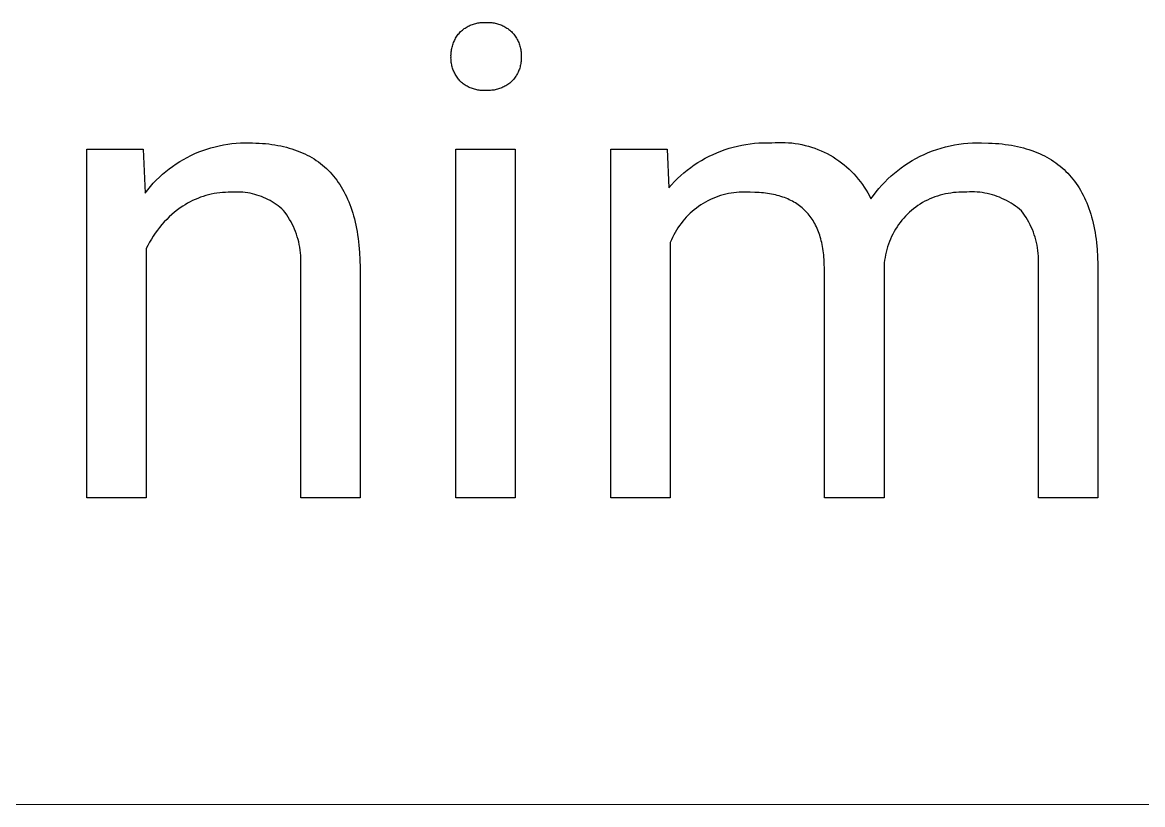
# Model space of a CAD drawing. Header units: millimetres. Extents: x -665 to 1920, y -373 to 1434.
# Drawn here: x 1763.02 to 1807.29, y -156.14 to -125.24 of the extents above; entities that cross this region are included whole.
import ezdxf

# ---------------------------------------------------------------- set-up
doc = ezdxf.new("R2010")
doc.units = ezdxf.units.MM
doc.header["$MEASUREMENT"] = 0
doc.layers.add('Domyślny', color=7, linetype='Continuous', true_color=0x000000)

msp = doc.modelspace()

# ---------------------------------------------------------------- linework, layer by layer
at = {"layer": 'Domyślny'}
for p, q in [((1780.85, -125.299), (1780.893, -125.286)), ((1780.893, -125.286), (1780.937, -125.274)), ((1780.937, -125.274), (1780.982, -125.264)), ((1780.982, -125.264), (1781.027, -125.255)), ((1781.027, -125.255), (1781.072, -125.248)), ((1781.072, -125.248), (1781.117, -125.243)), ((1781.117, -125.243), (1781.163, -125.239)), ((1781.163, -125.239), (1781.208, -125.237)), ((1781.208, -125.237), (1781.254, -125.236)), ((1781.254, -125.236), (1781.3, -125.237)), ((1781.3, -125.237), (1781.345, -125.239)), ((1781.345, -125.239), (1781.391, -125.237)), ((1781.391, -125.237), (1781.437, -125.236)), ((1781.437, -125.236), (1781.483, -125.237)), ((1781.483, -125.237), (1781.528, -125.239)), ((1781.528, -125.239), (1781.574, -125.243)), ((1781.574, -125.243), (1781.62, -125.249)), ((1781.62, -125.249), (1781.665, -125.256)), ((1781.665, -125.256), (1781.71, -125.264)), ((1781.71, -125.264), (1781.755, -125.274)), ((1781.755, -125.274), (1781.799, -125.286)), ((1781.799, -125.286), (1781.843, -125.299)), ((1780.223, -125.744), (1780.251, -125.705)), ((1780.251, -125.705), (1780.281, -125.668)), ((1780.281, -125.668), (1780.312, -125.632)), ((1780.312, -125.632), (1780.344, -125.6)), ((1780.344, -125.6), (1780.378, -125.569)), ((1780.378, -125.569), (1780.412, -125.539)), ((1780.412, -125.539), (1780.448, -125.51)), ((1780.448, -125.51), (1780.484, -125.483)), ((1780.484, -125.483), (1780.522, -125.457)), ((1780.522, -125.457), (1780.56, -125.432)), ((1780.56, -125.432), (1780.599, -125.409)), ((1780.599, -125.409), (1780.639, -125.387)), ((1780.639, -125.387), (1780.68, -125.366)), ((1780.68, -125.366), (1780.722, -125.347)), ((1780.722, -125.347), (1780.764, -125.33)), ((1780.764, -125.33), (1780.806, -125.313)), ((1780.806, -125.313), (1780.85, -125.299)), ((1781.843, -125.299), (1781.886, -125.314)), ((1781.886, -125.314), (1781.929, -125.33)), ((1781.929, -125.33), (1781.972, -125.348)), ((1781.972, -125.348), (1782.013, -125.367)), ((1782.013, -125.367), (1782.054, -125.387)), ((1782.054, -125.387), (1782.094, -125.409)), ((1782.094, -125.409), (1782.134, -125.433)), ((1782.134, -125.433), (1782.173, -125.457)), ((1782.173, -125.457), (1782.21, -125.483)), ((1782.21, -125.483), (1782.247, -125.511)), ((1782.247, -125.511), (1782.283, -125.539)), ((1782.283, -125.539), (1782.318, -125.569)), ((1782.318, -125.569), (1782.352, -125.6)), ((1782.352, -125.6), (1782.385, -125.632)), ((1782.385, -125.632), (1782.416, -125.668)), ((1782.416, -125.668), (1782.446, -125.705)), ((1782.446, -125.705), (1782.475, -125.743)), ((1780.004, -126.217), (1780.017, -126.171)), ((1780.017, -126.171), (1780.03, -126.125)), ((1780.03, -126.125), (1780.046, -126.08)), ((1780.046, -126.08), (1780.063, -126.035)), ((1780.063, -126.035), (1780.081, -125.992)), ((1780.081, -125.992), (1780.101, -125.948)), ((1780.101, -125.948), (1780.123, -125.906)), ((1780.123, -125.906), (1780.146, -125.864)), ((1780.146, -125.864), (1780.17, -125.823)), ((1780.17, -125.823), (1780.196, -125.783)), ((1780.196, -125.783), (1780.223, -125.744)), ((1782.475, -125.743), (1782.502, -125.782)), ((1782.502, -125.782), (1782.528, -125.822)), ((1782.528, -125.822), (1782.553, -125.863)), ((1782.553, -125.863), (1782.576, -125.905)), ((1782.576, -125.905), (1782.598, -125.947)), ((1782.598, -125.947), (1782.618, -125.991)), ((1782.618, -125.991), (1782.637, -126.034)), ((1782.637, -126.034), (1782.654, -126.079)), ((1782.654, -126.079), (1782.67, -126.124)), ((1782.67, -126.124), (1782.684, -126.17)), ((1782.684, -126.17), (1782.697, -126.216)), ((1779.962, -126.547), (1779.964, -126.499)), ((1779.963, -126.594), (1779.962, -126.547)), ((1779.962, -126.639), (1779.963, -126.594)), ((1779.964, -126.499), (1779.966, -126.451)), ((1779.966, -126.451), (1779.971, -126.404)), ((1779.971, -126.404), (1779.977, -126.357)), ((1779.977, -126.357), (1779.984, -126.31)), ((1779.984, -126.31), (1779.993, -126.263)), ((1779.993, -126.263), (1780.004, -126.217)), ((1782.697, -126.216), (1782.708, -126.262)), ((1782.708, -126.262), (1782.717, -126.309)), ((1782.717, -126.309), (1782.725, -126.356)), ((1782.725, -126.356), (1782.731, -126.403)), ((1782.731, -126.403), (1782.735, -126.451)), ((1782.735, -126.451), (1782.738, -126.499)), ((1782.738, -126.499), (1782.739, -126.546)), ((1782.739, -126.546), (1782.739, -126.594)), ((1782.739, -126.594), (1782.74, -126.639)), ((1779.963, -126.684), (1779.962, -126.639)), ((1779.965, -126.729), (1779.963, -126.684)), ((1779.969, -126.774), (1779.965, -126.729)), ((1779.974, -126.819), (1779.969, -126.774)), ((1779.981, -126.863), (1779.974, -126.819)), ((1779.99, -126.908), (1779.981, -126.863)), ((1779.999, -126.952), (1779.99, -126.908)), ((1780.011, -126.995), (1779.999, -126.952)), ((1780.023, -127.039), (1780.011, -126.995)), ((1780.037, -127.081), (1780.023, -127.039)), ((1782.677, -127.039), (1782.663, -127.082)), ((1782.69, -126.996), (1782.677, -127.039)), ((1782.702, -126.952), (1782.69, -126.996)), ((1782.712, -126.908), (1782.702, -126.952)), ((1782.72, -126.864), (1782.712, -126.908)), ((1782.727, -126.819), (1782.72, -126.864)), ((1782.732, -126.775), (1782.727, -126.819)), ((1782.736, -126.73), (1782.732, -126.775)), ((1782.739, -126.684), (1782.736, -126.73)), ((1782.74, -126.639), (1782.739, -126.684)), ((1780.053, -127.124), (1780.037, -127.081)), ((1780.07, -127.165), (1780.053, -127.124)), ((1780.088, -127.206), (1780.07, -127.165)), ((1780.108, -127.247), (1780.088, -127.206)), ((1780.129, -127.287), (1780.108, -127.247)), ((1780.151, -127.326), (1780.129, -127.287)), ((1780.175, -127.364), (1780.151, -127.326)), ((1780.2, -127.402), (1780.175, -127.364)), ((1780.226, -127.439), (1780.2, -127.402)), ((1780.253, -127.474), (1780.226, -127.439)), ((1780.282, -127.509), (1780.253, -127.474)), ((1782.444, -127.475), (1782.415, -127.509)), ((1782.471, -127.439), (1782.444, -127.475)), ((1782.498, -127.402), (1782.471, -127.439)), ((1782.523, -127.365), (1782.498, -127.402)), ((1782.547, -127.327), (1782.523, -127.365)), ((1782.57, -127.288), (1782.547, -127.327)), ((1782.591, -127.248), (1782.57, -127.288)), ((1782.611, -127.207), (1782.591, -127.248)), ((1782.63, -127.166), (1782.611, -127.207)), ((1782.647, -127.125), (1782.63, -127.166)), ((1782.663, -127.082), (1782.647, -127.125)), ((1780.312, -127.543), (1780.282, -127.509)), ((1780.344, -127.574), (1780.312, -127.543)), ((1780.378, -127.604), (1780.344, -127.574)), ((1780.413, -127.633), (1780.378, -127.604)), ((1780.449, -127.661), (1780.413, -127.633)), ((1780.486, -127.688), (1780.449, -127.661)), ((1780.524, -127.713), (1780.486, -127.688)), ((1780.562, -127.737), (1780.524, -127.713)), ((1780.602, -127.759), (1780.562, -127.737)), ((1780.642, -127.781), (1780.602, -127.759)), ((1780.683, -127.801), (1780.642, -127.781)), ((1780.724, -127.819), (1780.683, -127.801)), ((1780.766, -127.836), (1780.724, -127.819)), ((1780.809, -127.852), (1780.766, -127.836)), ((1780.852, -127.866), (1780.809, -127.852)), ((1780.896, -127.879), (1780.852, -127.866)), ((1780.94, -127.89), (1780.896, -127.879)), ((1780.984, -127.9), (1780.94, -127.89)), ((1781.029, -127.908), (1780.984, -127.9)), ((1781.073, -127.914), (1781.029, -127.908)), ((1781.119, -127.92), (1781.073, -127.914)), ((1781.164, -127.923), (1781.119, -127.92)), ((1781.209, -127.925), (1781.164, -127.923)), ((1781.255, -127.926), (1781.209, -127.925)), ((1781.3, -127.925), (1781.255, -127.926)), ((1781.345, -127.922), (1781.3, -127.925)), ((1781.391, -127.925), (1781.345, -127.922)), ((1781.436, -127.926), (1781.391, -127.925)), ((1781.482, -127.925), (1781.436, -127.926)), ((1781.527, -127.923), (1781.482, -127.925)), ((1781.573, -127.919), (1781.527, -127.923)), ((1781.618, -127.914), (1781.573, -127.919)), ((1781.663, -127.907), (1781.618, -127.914)), ((1781.708, -127.899), (1781.663, -127.907)), ((1781.753, -127.889), (1781.708, -127.899)), ((1781.797, -127.878), (1781.753, -127.889)), ((1781.841, -127.865), (1781.797, -127.878)), ((1781.884, -127.851), (1781.841, -127.865)), ((1781.927, -127.836), (1781.884, -127.851)), ((1781.969, -127.819), (1781.927, -127.836)), ((1782.011, -127.8), (1781.969, -127.819)), ((1782.052, -127.78), (1782.011, -127.8)), ((1782.092, -127.759), (1782.052, -127.78)), ((1782.132, -127.736), (1782.092, -127.759)), ((1782.17, -127.712), (1782.132, -127.736)), ((1782.208, -127.687), (1782.17, -127.712)), ((1782.246, -127.661), (1782.208, -127.687)), ((1782.282, -127.633), (1782.246, -127.661)), ((1782.317, -127.604), (1782.282, -127.633)), ((1782.351, -127.574), (1782.317, -127.604)), ((1782.385, -127.543), (1782.351, -127.574)), ((1782.415, -127.509), (1782.385, -127.543)), ((1770.475, -130.189), (1770.638, -130.145)), ((1770.638, -130.145), (1770.803, -130.106)), ((1770.803, -130.106), (1770.969, -130.073)), ((1770.969, -130.073), (1771.136, -130.046)), ((1771.136, -130.046), (1771.304, -130.025)), ((1771.304, -130.025), (1771.472, -130.009)), ((1771.472, -130.009), (1771.641, -129.998)), ((1771.641, -129.998), (1771.81, -129.994)), ((1771.81, -129.994), (1771.979, -129.995)), ((1771.979, -129.995), (1772.114, -129.996)), ((1772.114, -129.996), (1772.247, -130)), ((1772.247, -130), (1772.378, -130.006)), ((1772.378, -130.006), (1772.506, -130.014)), ((1772.506, -130.014), (1772.633, -130.025)), ((1772.633, -130.025), (1772.757, -130.039)), ((1772.757, -130.039), (1772.879, -130.054)), ((1772.879, -130.054), (1773, -130.072)), ((1773, -130.072), (1773.118, -130.093)), ((1773.118, -130.093), (1773.234, -130.115)), ((1773.234, -130.115), (1773.347, -130.141)), ((1773.347, -130.141), (1773.459, -130.168)), ((1791.119, -130.162), (1791.284, -130.121)), ((1791.284, -130.121), (1791.451, -130.085)), ((1791.451, -130.085), (1791.618, -130.055)), ((1791.618, -130.055), (1791.787, -130.031)), ((1791.787, -130.031), (1791.956, -130.012)), ((1791.956, -130.012), (1792.126, -129.999)), ((1792.126, -129.999), (1792.297, -129.992)), ((1792.297, -129.992), (1792.467, -129.991)), ((1792.467, -129.991), (1792.637, -129.995)), ((1792.637, -129.995), (1792.77, -129.985)), ((1792.77, -129.985), (1792.903, -129.978)), ((1792.903, -129.978), (1793.036, -129.977)), ((1793.036, -129.977), (1793.169, -129.98)), ((1793.169, -129.98), (1793.302, -129.987)), ((1793.302, -129.987), (1793.435, -129.999)), ((1793.435, -129.999), (1793.567, -130.016)), ((1793.567, -130.016), (1793.699, -130.036)), ((1793.699, -130.036), (1793.829, -130.062)), ((1793.829, -130.062), (1793.959, -130.092)), ((1793.959, -130.092), (1794.088, -130.126)), ((1794.088, -130.126), (1794.215, -130.164)), ((1799.335, -130.202), (1799.508, -130.155)), ((1799.508, -130.155), (1799.683, -130.114)), ((1799.683, -130.114), (1799.859, -130.078)), ((1799.859, -130.078), (1800.036, -130.049)), ((1800.036, -130.049), (1800.214, -130.026)), ((1800.214, -130.026), (1800.393, -130.009)), ((1800.393, -130.009), (1800.572, -129.998)), ((1800.572, -129.998), (1800.752, -129.994)), ((1800.752, -129.994), (1800.931, -129.995)), ((1800.931, -129.995), (1801.209, -130)), ((1801.209, -130), (1801.345, -130.006)), ((1801.345, -130.006), (1801.478, -130.014)), ((1801.478, -130.014), (1801.61, -130.024)), ((1801.61, -130.024), (1801.739, -130.037)), ((1801.739, -130.037), (1801.866, -130.053)), ((1801.866, -130.053), (1801.991, -130.07)), ((1801.991, -130.07), (1802.114, -130.09)), ((1802.114, -130.09), (1802.234, -130.112)), ((1802.234, -130.112), (1802.352, -130.137)), ((1802.352, -130.137), (1802.469, -130.164)), ((1765.576, -144.019), (1765.576, -130.239)), ((1765.576, -130.239), (1767.795, -130.239)), ((1767.795, -130.239), (1767.871, -131.981)), ((1769.386, -130.649), (1769.534, -130.567)), ((1769.534, -130.567), (1769.685, -130.491)), ((1769.685, -130.491), (1769.839, -130.42)), ((1769.839, -130.42), (1769.995, -130.354)), ((1769.995, -130.354), (1770.153, -130.294)), ((1770.153, -130.294), (1770.313, -130.239)), ((1770.313, -130.239), (1770.475, -130.189)), ((1773.459, -130.168), (1773.569, -130.198)), ((1773.569, -130.198), (1773.676, -130.231)), ((1773.676, -130.231), (1773.782, -130.266)), ((1773.782, -130.266), (1773.885, -130.303)), ((1773.885, -130.303), (1773.986, -130.343)), ((1773.986, -130.343), (1774.085, -130.385)), ((1774.085, -130.385), (1774.182, -130.429)), ((1774.182, -130.429), (1774.277, -130.476)), ((1774.277, -130.476), (1774.37, -130.526)), ((1774.37, -130.526), (1774.461, -130.577)), ((1774.461, -130.577), (1774.549, -130.631)), ((1780.153, -144.019), (1780.153, -130.239)), ((1780.153, -130.239), (1782.501, -130.239)), ((1782.501, -130.239), (1782.501, -144.019)), ((1786.283, -144.019), (1786.283, -130.239)), ((1786.283, -130.239), (1788.503, -130.239)), ((1788.503, -130.239), (1788.566, -131.777)), ((1790.013, -130.602), (1790.164, -130.523)), ((1790.164, -130.523), (1790.318, -130.45)), ((1790.318, -130.45), (1790.474, -130.382)), ((1790.474, -130.382), (1790.632, -130.319)), ((1790.632, -130.319), (1790.792, -130.261)), ((1790.792, -130.261), (1790.955, -130.209)), ((1790.955, -130.209), (1791.119, -130.162)), ((1794.215, -130.164), (1794.342, -130.207)), ((1794.342, -130.207), (1794.466, -130.254)), ((1794.466, -130.254), (1794.589, -130.305)), ((1794.589, -130.305), (1794.71, -130.361)), ((1794.71, -130.361), (1794.829, -130.42)), ((1794.829, -130.42), (1794.946, -130.484)), ((1794.946, -130.484), (1795.061, -130.551)), ((1795.061, -130.551), (1795.174, -130.623)), ((1798.338, -130.606), (1798.498, -130.524)), ((1798.498, -130.524), (1798.661, -130.449)), ((1798.661, -130.449), (1798.826, -130.378)), ((1798.826, -130.378), (1798.994, -130.314)), ((1798.994, -130.314), (1799.163, -130.255)), ((1799.163, -130.255), (1799.335, -130.202)), ((1802.469, -130.164), (1802.583, -130.193)), ((1802.583, -130.193), (1802.695, -130.225)), ((1802.695, -130.225), (1802.804, -130.259)), ((1802.804, -130.259), (1802.912, -130.295)), ((1802.912, -130.295), (1803.017, -130.334)), ((1803.017, -130.334), (1803.12, -130.375)), ((1803.12, -130.375), (1803.221, -130.418)), ((1803.221, -130.418), (1803.32, -130.464)), ((1803.32, -130.464), (1803.417, -130.512)), ((1803.417, -130.512), (1803.511, -130.562)), ((1803.511, -130.562), (1803.604, -130.615)), ((1768.69, -131.128), (1768.822, -131.023)), ((1768.822, -131.023), (1768.958, -130.922)), ((1768.958, -130.922), (1769.098, -130.826)), ((1769.098, -130.826), (1769.24, -130.735)), ((1769.24, -130.735), (1769.386, -130.649)), ((1774.549, -130.631), (1774.636, -130.688)), ((1774.636, -130.688), (1774.72, -130.747)), ((1774.72, -130.747), (1774.802, -130.808)), ((1774.802, -130.808), (1774.882, -130.872)), ((1774.882, -130.872), (1774.96, -130.938)), ((1774.96, -130.938), (1775.036, -131.007)), ((1775.036, -131.007), (1775.11, -131.077)), ((1789.301, -131.069), (1789.437, -130.966)), ((1789.437, -130.966), (1789.576, -130.868)), ((1789.576, -130.868), (1789.719, -130.774)), ((1789.719, -130.774), (1789.864, -130.686)), ((1789.864, -130.686), (1790.013, -130.602)), ((1795.174, -130.623), (1795.284, -130.698)), ((1795.284, -130.698), (1795.391, -130.777)), ((1795.391, -130.777), (1795.496, -130.859)), ((1795.496, -130.859), (1795.597, -130.945)), ((1795.597, -130.945), (1795.696, -131.034)), ((1795.696, -131.034), (1795.792, -131.127)), ((1797.618, -131.081), (1797.756, -130.976)), ((1797.756, -130.976), (1797.896, -130.877)), ((1797.896, -130.877), (1798.041, -130.781)), ((1798.041, -130.781), (1798.188, -130.691)), ((1798.188, -130.691), (1798.338, -130.606)), ((1803.604, -130.615), (1803.694, -130.67)), ((1803.694, -130.67), (1803.782, -130.727)), ((1803.782, -130.727), (1803.868, -130.787)), ((1803.868, -130.787), (1803.951, -130.849)), ((1803.951, -130.849), (1804.033, -130.914)), ((1804.033, -130.914), (1804.112, -130.98)), ((1804.112, -130.98), (1804.189, -131.049)), ((1768.197, -131.591), (1768.314, -131.469)), ((1768.314, -131.469), (1768.436, -131.351)), ((1768.436, -131.351), (1768.561, -131.237)), ((1768.561, -131.237), (1768.69, -131.128)), ((1775.11, -131.077), (1775.182, -131.151)), ((1775.182, -131.151), (1775.251, -131.227)), ((1775.251, -131.227), (1775.319, -131.305)), ((1775.319, -131.305), (1775.384, -131.385)), ((1775.384, -131.385), (1775.448, -131.468)), ((1775.448, -131.468), (1775.509, -131.554)), ((1788.795, -131.524), (1788.916, -131.404)), ((1788.916, -131.404), (1789.04, -131.288)), ((1789.04, -131.288), (1789.169, -131.176)), ((1789.169, -131.176), (1789.301, -131.069)), ((1795.792, -131.127), (1795.884, -131.223)), ((1795.884, -131.223), (1795.974, -131.321)), ((1795.974, -131.321), (1796.059, -131.423)), ((1796.059, -131.423), (1796.142, -131.528)), ((1797.105, -131.543), (1797.227, -131.421)), ((1797.227, -131.421), (1797.354, -131.303)), ((1797.354, -131.303), (1797.484, -131.19)), ((1797.484, -131.19), (1797.618, -131.081)), ((1804.189, -131.049), (1804.264, -131.121)), ((1804.264, -131.121), (1804.337, -131.195)), ((1804.337, -131.195), (1804.408, -131.271)), ((1804.408, -131.271), (1804.476, -131.349)), ((1804.476, -131.349), (1804.543, -131.43)), ((1804.543, -131.43), (1804.607, -131.513)), ((1767.871, -131.981), (1767.976, -131.847)), ((1767.976, -131.847), (1768.084, -131.717)), ((1768.084, -131.717), (1768.197, -131.591)), ((1775.509, -131.554), (1775.568, -131.641)), ((1775.568, -131.641), (1775.625, -131.732)), ((1775.625, -131.732), (1775.68, -131.824)), ((1775.68, -131.824), (1775.733, -131.919)), ((1775.733, -131.919), (1775.783, -132.017)), ((1788.566, -131.777), (1788.678, -131.649)), ((1788.678, -131.649), (1788.795, -131.524)), ((1796.142, -131.528), (1796.22, -131.635)), ((1796.22, -131.635), (1796.295, -131.746)), ((1796.295, -131.746), (1796.366, -131.858)), ((1796.366, -131.858), (1796.434, -131.973)), ((1796.763, -131.932), (1796.872, -131.798)), ((1796.872, -131.798), (1796.986, -131.669)), ((1796.986, -131.669), (1797.105, -131.543)), ((1804.607, -131.513), (1804.669, -131.599)), ((1804.669, -131.599), (1804.729, -131.687)), ((1804.729, -131.687), (1804.786, -131.777)), ((1804.786, -131.777), (1804.842, -131.869)), ((1804.842, -131.869), (1804.895, -131.964)), ((1769.648, -132.327), (1769.55, -132.38)), ((1769.749, -132.276), (1769.648, -132.327)), ((1769.851, -132.23), (1769.749, -132.276)), ((1769.954, -132.186), (1769.851, -132.23)), ((1770.059, -132.146), (1769.954, -132.186)), ((1770.165, -132.11), (1770.059, -132.146)), ((1770.273, -132.077), (1770.165, -132.11)), ((1770.381, -132.048), (1770.273, -132.077)), ((1770.49, -132.022), (1770.381, -132.048)), ((1770.6, -132), (1770.49, -132.022)), ((1770.711, -131.982), (1770.6, -132)), ((1770.823, -131.967), (1770.711, -131.982)), ((1770.934, -131.957), (1770.823, -131.967)), ((1771.046, -131.949), (1770.934, -131.957)), ((1771.158, -131.946), (1771.046, -131.949)), ((1771.271, -131.946), (1771.158, -131.946)), ((1771.364, -131.94), (1771.271, -131.946)), ((1771.458, -131.937), (1771.364, -131.94)), ((1771.552, -131.937), (1771.458, -131.937)), ((1771.646, -131.941), (1771.552, -131.937)), ((1771.74, -131.947), (1771.646, -131.941)), ((1771.834, -131.957), (1771.74, -131.947)), ((1771.927, -131.971), (1771.834, -131.957)), ((1772.019, -131.987), (1771.927, -131.971)), ((1772.111, -132.007), (1772.019, -131.987)), ((1772.203, -132.03), (1772.111, -132.007)), ((1772.293, -132.056), (1772.203, -132.03)), ((1772.382, -132.085), (1772.293, -132.056)), ((1772.471, -132.117), (1772.382, -132.085)), ((1772.558, -132.152), (1772.471, -132.117)), ((1772.644, -132.191), (1772.558, -132.152)), ((1772.728, -132.232), (1772.644, -132.191)), ((1772.811, -132.276), (1772.728, -132.232)), ((1772.893, -132.323), (1772.811, -132.276)), ((1772.972, -132.373), (1772.893, -132.323)), ((1775.783, -132.017), (1775.832, -132.116)), ((1775.832, -132.116), (1775.878, -132.219)), ((1775.878, -132.219), (1775.923, -132.323)), ((1775.923, -132.323), (1775.965, -132.43)), ((1790.022, -132.334), (1789.929, -132.388)), ((1790.117, -132.283), (1790.022, -132.334)), ((1790.214, -132.236), (1790.117, -132.283)), ((1790.313, -132.192), (1790.214, -132.236)), ((1790.412, -132.151), (1790.313, -132.192)), ((1790.514, -132.113), (1790.412, -132.151)), ((1790.616, -132.08), (1790.514, -132.113)), ((1790.719, -132.049), (1790.616, -132.08)), ((1790.824, -132.022), (1790.719, -132.049)), ((1790.929, -131.999), (1790.824, -132.022)), ((1791.035, -131.98), (1790.929, -131.999)), ((1791.142, -131.964), (1791.035, -131.98)), ((1791.249, -131.952), (1791.142, -131.964)), ((1791.357, -131.943), (1791.249, -131.952)), ((1791.464, -131.938), (1791.357, -131.943)), ((1791.572, -131.937), (1791.464, -131.938)), ((1791.68, -131.94), (1791.572, -131.937)), ((1791.788, -131.946), (1791.68, -131.94)), ((1791.968, -131.949), (1791.788, -131.946)), ((1792.056, -131.953), (1791.968, -131.949)), ((1792.142, -131.958), (1792.056, -131.953)), ((1792.228, -131.965), (1792.142, -131.958)), ((1792.311, -131.973), (1792.228, -131.965)), ((1792.394, -131.982), (1792.311, -131.973)), ((1792.474, -131.993), (1792.394, -131.982)), ((1792.554, -132.006), (1792.474, -131.993)), ((1792.632, -132.02), (1792.554, -132.006)), ((1792.708, -132.035), (1792.632, -132.02)), ((1792.783, -132.052), (1792.708, -132.035)), ((1792.857, -132.071), (1792.783, -132.052)), ((1792.929, -132.091), (1792.857, -132.071)), ((1793, -132.112), (1792.929, -132.091)), ((1793.07, -132.135), (1793, -132.112)), ((1793.138, -132.159), (1793.07, -132.135)), ((1793.204, -132.185), (1793.138, -132.159)), ((1793.269, -132.212), (1793.204, -132.185)), ((1793.333, -132.241), (1793.269, -132.212)), ((1793.395, -132.271), (1793.333, -132.241)), ((1793.456, -132.302), (1793.395, -132.271)), ((1793.515, -132.336), (1793.456, -132.302)), ((1793.573, -132.37), (1793.515, -132.336)), ((1796.434, -131.973), (1796.497, -132.09)), ((1796.497, -132.09), (1796.557, -132.209)), ((1796.557, -132.209), (1796.657, -132.069)), ((1796.657, -132.069), (1796.763, -131.932)), ((1798.6, -132.356), (1798.508, -132.411)), ((1798.694, -132.304), (1798.6, -132.356)), ((1798.79, -132.255), (1798.694, -132.304)), ((1798.887, -132.21), (1798.79, -132.255)), ((1798.986, -132.168), (1798.887, -132.21)), ((1799.087, -132.13), (1798.986, -132.168)), ((1799.188, -132.095), (1799.087, -132.13)), ((1799.291, -132.064), (1799.188, -132.095)), ((1799.395, -132.036), (1799.291, -132.064)), ((1799.5, -132.012), (1799.395, -132.036)), ((1799.605, -131.991), (1799.5, -132.012)), ((1799.711, -131.975), (1799.605, -131.991)), ((1799.818, -131.961), (1799.711, -131.975)), ((1799.925, -131.952), (1799.818, -131.961)), ((1800.032, -131.946), (1799.925, -131.952)), ((1800.14, -131.945), (1800.032, -131.946)), ((1800.247, -131.946), (1800.14, -131.945)), ((1800.349, -131.938), (1800.247, -131.946)), ((1800.45, -131.933), (1800.349, -131.938)), ((1800.552, -131.932), (1800.45, -131.933)), ((1800.654, -131.934), (1800.552, -131.932)), ((1800.756, -131.939), (1800.654, -131.934)), ((1800.857, -131.948), (1800.756, -131.939)), ((1800.958, -131.961), (1800.857, -131.948)), ((1801.058, -131.977), (1800.958, -131.961)), ((1801.158, -131.997), (1801.058, -131.977)), ((1801.257, -132.02), (1801.158, -131.997)), ((1801.356, -132.046), (1801.257, -132.02)), ((1801.453, -132.076), (1801.356, -132.046)), ((1801.549, -132.109), (1801.453, -132.076)), ((1801.644, -132.146), (1801.549, -132.109)), ((1801.738, -132.186), (1801.644, -132.146)), ((1801.83, -132.228), (1801.738, -132.186)), ((1801.921, -132.275), (1801.83, -132.228)), ((1802.01, -132.324), (1801.921, -132.275)), ((1802.097, -132.376), (1802.01, -132.324)), ((1804.895, -131.964), (1804.946, -132.061)), ((1804.946, -132.061), (1804.995, -132.161)), ((1804.995, -132.161), (1805.042, -132.263)), ((1805.042, -132.263), (1805.087, -132.367)), ((1805.087, -132.367), (1805.129, -132.474)), ((1769.041, -132.732), (1768.933, -132.823)), ((1769.152, -132.644), (1769.041, -132.732)), ((1769.265, -132.56), (1769.152, -132.644)), ((1769.358, -132.497), (1769.265, -132.56)), ((1769.453, -132.437), (1769.358, -132.497)), ((1769.55, -132.38), (1769.453, -132.437)), ((1773.05, -132.425), (1772.972, -132.373)), ((1773.127, -132.481), (1773.05, -132.425)), ((1773.201, -132.539), (1773.127, -132.481)), ((1773.273, -132.599), (1773.201, -132.539)), ((1773.343, -132.662), (1773.273, -132.599)), ((1773.408, -132.747), (1773.343, -132.662)), ((1773.47, -132.835), (1773.408, -132.747)), ((1775.965, -132.43), (1776.005, -132.54)), ((1776.005, -132.54), (1776.043, -132.651)), ((1776.043, -132.651), (1776.079, -132.766)), ((1776.079, -132.766), (1776.113, -132.882)), ((1789.413, -132.777), (1789.336, -132.852)), ((1789.494, -132.705), (1789.413, -132.777)), ((1789.576, -132.636), (1789.494, -132.705)), ((1789.661, -132.569), (1789.576, -132.636)), ((1789.748, -132.506), (1789.661, -132.569)), ((1789.838, -132.446), (1789.748, -132.506)), ((1789.929, -132.388), (1789.838, -132.446)), ((1793.63, -132.406), (1793.573, -132.37)), ((1793.685, -132.444), (1793.63, -132.406)), ((1793.739, -132.483), (1793.685, -132.444)), ((1793.791, -132.523), (1793.739, -132.483)), ((1793.842, -132.565), (1793.791, -132.523)), ((1793.891, -132.609), (1793.842, -132.565)), ((1793.939, -132.654), (1793.891, -132.609)), ((1793.985, -132.7), (1793.939, -132.654)), ((1794.03, -132.748), (1793.985, -132.7)), ((1794.074, -132.797), (1794.03, -132.748)), ((1794.116, -132.848), (1794.074, -132.797)), ((1798, -132.808), (1797.925, -132.887)), ((1798.078, -132.732), (1798, -132.808)), ((1798.159, -132.662), (1798.078, -132.732)), ((1798.243, -132.595), (1798.159, -132.662)), ((1798.329, -132.53), (1798.243, -132.595)), ((1798.417, -132.469), (1798.329, -132.53)), ((1798.508, -132.411), (1798.417, -132.469)), ((1802.183, -132.431), (1802.097, -132.376)), ((1802.266, -132.489), (1802.183, -132.431)), ((1802.348, -132.551), (1802.266, -132.489)), ((1802.427, -132.614), (1802.348, -132.551)), ((1802.504, -132.681), (1802.427, -132.614)), ((1802.569, -132.767), (1802.504, -132.681)), ((1802.631, -132.855), (1802.569, -132.767)), ((1805.129, -132.474), (1805.17, -132.583)), ((1805.17, -132.583), (1805.208, -132.694)), ((1805.208, -132.694), (1805.244, -132.808)), ((1805.244, -132.808), (1805.277, -132.923)), ((1768.536, -133.225), (1768.445, -133.333)), ((1768.63, -133.12), (1768.536, -133.225)), ((1768.728, -133.017), (1768.63, -133.12)), ((1768.829, -132.919), (1768.728, -133.017)), ((1768.933, -132.823), (1768.829, -132.919)), ((1773.529, -132.925), (1773.47, -132.835)), ((1773.586, -133.016), (1773.529, -132.925)), ((1773.639, -133.11), (1773.586, -133.016)), ((1773.689, -133.205), (1773.639, -133.11)), ((1773.735, -133.302), (1773.689, -133.205)), ((1776.113, -132.882), (1776.144, -133.001)), ((1776.144, -133.001), (1776.174, -133.123)), ((1776.174, -133.123), (1776.202, -133.247)), ((1776.202, -133.247), (1776.227, -133.373)), ((1789.052, -133.176), (1788.988, -133.263)), ((1789.119, -133.092), (1789.052, -133.176)), ((1789.188, -133.009), (1789.119, -133.092)), ((1789.261, -132.929), (1789.188, -133.009)), ((1789.336, -132.852), (1789.261, -132.929)), ((1794.157, -132.9), (1794.116, -132.848)), ((1794.196, -132.954), (1794.157, -132.9)), ((1794.234, -133.009), (1794.196, -132.954)), ((1794.271, -133.066), (1794.234, -133.009)), ((1794.306, -133.124), (1794.271, -133.066)), ((1794.34, -133.183), (1794.306, -133.124)), ((1794.372, -133.244), (1794.34, -133.183)), ((1794.402, -133.307), (1794.372, -133.244)), ((1797.651, -133.225), (1797.59, -133.315)), ((1797.715, -133.137), (1797.651, -133.225)), ((1797.782, -133.051), (1797.715, -133.137)), ((1797.852, -132.968), (1797.782, -133.051)), ((1797.925, -132.887), (1797.852, -132.968)), ((1802.691, -132.945), (1802.631, -132.855)), ((1802.747, -133.037), (1802.691, -132.945)), ((1802.8, -133.131), (1802.747, -133.037)), ((1802.849, -133.226), (1802.8, -133.131)), ((1802.896, -133.323), (1802.849, -133.226)), ((1805.277, -132.923), (1805.309, -133.042)), ((1805.309, -133.042), (1805.339, -133.162)), ((1805.339, -133.162), (1805.366, -133.285)), ((1768.196, -133.676), (1768.121, -133.796)), ((1768.275, -133.559), (1768.196, -133.676)), ((1768.358, -133.445), (1768.275, -133.559)), ((1768.445, -133.333), (1768.358, -133.445)), ((1773.779, -133.4), (1773.735, -133.302)), ((1773.819, -133.5), (1773.779, -133.4)), ((1773.856, -133.601), (1773.819, -133.5)), ((1773.889, -133.703), (1773.856, -133.601)), ((1776.227, -133.373), (1776.25, -133.502)), ((1776.25, -133.502), (1776.271, -133.633)), ((1776.271, -133.633), (1776.291, -133.766)), ((1788.764, -133.632), (1788.716, -133.728)), ((1788.815, -133.537), (1788.764, -133.632)), ((1788.87, -133.444), (1788.815, -133.537)), ((1788.927, -133.352), (1788.87, -133.444)), ((1788.988, -133.263), (1788.927, -133.352)), ((1794.432, -133.371), (1794.402, -133.307)), ((1794.46, -133.437), (1794.432, -133.371)), ((1794.486, -133.503), (1794.46, -133.437)), ((1794.511, -133.572), (1794.486, -133.503)), ((1794.535, -133.642), (1794.511, -133.572)), ((1794.557, -133.713), (1794.535, -133.642)), ((1797.377, -133.694), (1797.332, -133.794)), ((1797.425, -133.597), (1797.377, -133.694)), ((1797.477, -133.501), (1797.425, -133.597)), ((1797.532, -133.407), (1797.477, -133.501)), ((1797.59, -133.315), (1797.532, -133.407)), ((1802.939, -133.422), (1802.896, -133.323)), ((1802.979, -133.522), (1802.939, -133.422)), ((1803.015, -133.624), (1802.979, -133.522)), ((1803.048, -133.726), (1803.015, -133.624)), ((1805.366, -133.285), (1805.391, -133.411)), ((1805.391, -133.411), (1805.414, -133.538)), ((1805.414, -133.538), (1805.435, -133.668)), ((1805.435, -133.668), (1805.453, -133.801)), ((1767.983, -134.043), (1767.921, -134.17)), ((1768.05, -133.918), (1767.983, -134.043)), ((1768.121, -133.796), (1768.05, -133.918)), ((1773.919, -133.806), (1773.889, -133.703)), ((1773.945, -133.91), (1773.919, -133.806)), ((1773.968, -134.015), (1773.945, -133.91)), ((1773.987, -134.121), (1773.968, -134.015)), ((1774.003, -134.227), (1773.987, -134.121)), ((1776.291, -133.766), (1776.322, -134.04)), ((1776.322, -134.04), (1776.346, -134.324)), ((1788.672, -133.826), (1788.63, -133.926)), ((1788.63, -133.926), (1788.63, -144.019)), ((1788.716, -133.728), (1788.672, -133.826)), ((1794.578, -133.786), (1794.557, -133.713)), ((1794.597, -133.86), (1794.578, -133.786)), ((1794.615, -133.936), (1794.597, -133.86)), ((1794.631, -134.013), (1794.615, -133.936)), ((1794.646, -134.092), (1794.631, -134.013)), ((1794.66, -134.172), (1794.646, -134.092)), ((1797.218, -134.099), (1797.187, -134.204)), ((1797.253, -133.996), (1797.218, -134.099)), ((1797.291, -133.894), (1797.253, -133.996)), ((1797.332, -133.794), (1797.291, -133.894)), ((1803.078, -133.83), (1803.048, -133.726)), ((1803.104, -133.934), (1803.078, -133.83)), ((1803.126, -134.04), (1803.104, -133.934)), ((1803.145, -134.146), (1803.126, -134.04)), ((1805.453, -133.801), (1805.47, -133.936)), ((1805.47, -133.936), (1805.496, -134.212)), ((1767.921, -134.17), (1767.921, -144.019)), ((1774.015, -134.334), (1774.003, -134.227)), ((1774.024, -134.441), (1774.015, -134.334)), ((1774.029, -134.549), (1774.024, -134.441)), ((1774.03, -134.656), (1774.029, -134.549)), ((1776.346, -134.324), (1776.361, -134.618)), ((1794.672, -134.254), (1794.66, -134.172)), ((1794.683, -134.337), (1794.672, -134.254)), ((1794.692, -134.422), (1794.683, -134.337)), ((1794.7, -134.508), (1794.692, -134.422)), ((1794.707, -134.596), (1794.7, -134.508)), ((1797.115, -134.522), (1797.099, -134.63)), ((1797.136, -134.415), (1797.115, -134.522)), ((1797.16, -134.309), (1797.136, -134.415)), ((1797.187, -134.204), (1797.16, -134.309)), ((1803.16, -134.252), (1803.145, -134.146)), ((1803.172, -134.36), (1803.16, -134.252)), ((1803.18, -134.467), (1803.172, -134.36)), ((1803.184, -134.575), (1803.18, -134.467)), ((1803.185, -134.682), (1803.184, -134.575)), ((1805.496, -134.212), (1805.514, -134.498)), ((1805.514, -134.498), (1805.523, -134.793)), ((1774.022, -134.871), (1774.028, -134.764)), ((1774.022, -144.019), (1774.022, -134.871)), ((1774.028, -134.764), (1774.03, -134.656)), ((1776.361, -134.618), (1776.367, -134.921)), ((1776.367, -134.921), (1776.367, -144.019)), ((1794.715, -134.775), (1794.707, -134.596)), ((1794.718, -134.961), (1794.715, -134.775)), ((1794.718, -144.019), (1794.718, -134.961)), ((1797.086, -134.738), (1797.077, -134.846)), ((1797.077, -134.846), (1797.077, -144.019)), ((1797.099, -134.63), (1797.086, -134.738)), ((1803.176, -134.898), (1803.182, -134.79)), ((1803.176, -144.019), (1803.176, -134.898)), ((1803.182, -134.79), (1803.185, -134.682)), ((1805.523, -134.793), (1805.523, -144.019)), ((1767.921, -144.019), (1765.576, -144.019)), ((1776.367, -144.019), (1774.022, -144.019)), ((1782.501, -144.019), (1780.153, -144.019)), ((1788.63, -144.019), (1786.283, -144.019)), ((1797.077, -144.019), (1794.718, -144.019)), ((1805.523, -144.019), (1803.176, -144.019))]:
    msp.add_line(p, q, dxfattribs=at)
at = {"layer": 'Domyślny', "color": 18, "lineweight": 15, "true_color": 0x000000}
msp.add_line((1692.209, -156.136), (1918.035, -156.136), dxfattribs=at)

doc.saveas('drawing.dxf')
